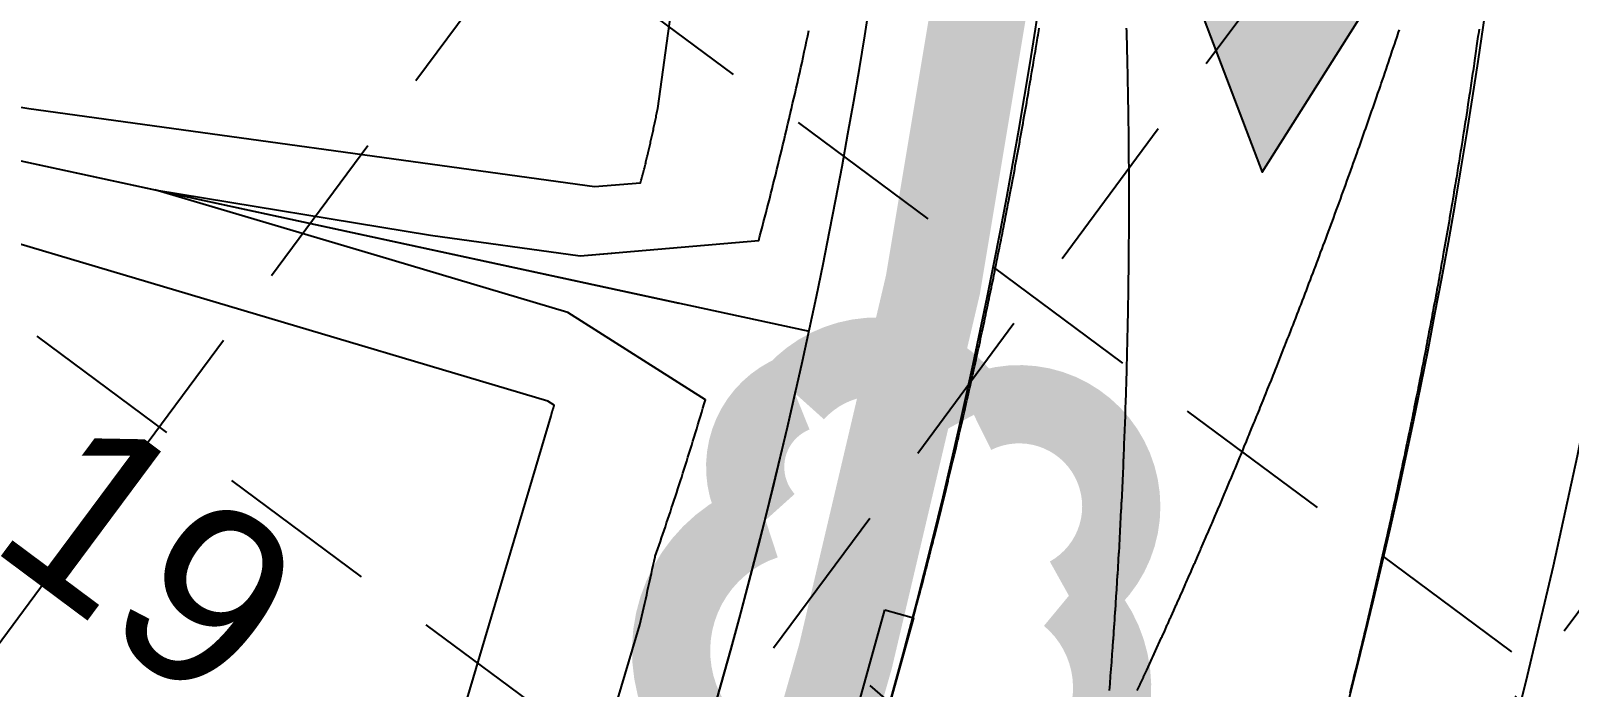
# Model space of a CAD drawing. Header units: feet. Extents: x 2260 to 6199, y 3666 to 7344.
# Drawn here: x 4585.7 to 4714.3, y 5276 to 5330.8 of the extents above; entities that cross this region are included whole.
import ezdxf
from ezdxf.enums import TextEntityAlignment as Align

# ---------------------------------------------------------------- set-up
doc = ezdxf.new("R2010")
doc.units = ezdxf.units.FT
doc.header["$LTSCALE"] = 40
doc.header["$MEASUREMENT"] = 0
doc.linetypes.add('HIDDEN', pattern=[0.375, 0.25, -0.125])
doc.layers.get('0').update_dxf_attribs({"linetype": 'CONTINUOUS'})
for name, color, linetype in [('CONTROL', 8, 'CONTINUOUS'), ('EOP-PROP', 4, 'CONTINUOUS'), ('EROSION BLANKETS', 84, 'CONTINUOUS'), ('FLOW-ARROWS', 253, 'CONTINUOUS'), ('GRID', 254, 'HIDDEN'), ('INLET', 3, 'CONTINUOUS'), ('INLET PROTECTION', 5, 'CONTINUOUS'), ('LOT-NOS', 4, 'CONTINUOUS'), ('lots-line', 4, 'CONTINUOUS'), ('PC', 43, 'CONTINUOUS'), ('ST-ROW', 2, 'CONTINUOUS'), ('STORM', 3, 'CONTINUOUS')]:
    doc.layers.add(name, color=color, linetype=linetype)
doc.styles.get("Standard").update_dxf_attribs({"font": 'ARIAL.TTF'})

# ---------------------------------------------------------------- blocks, each defined once
blk = doc.blocks.new('arrow')
blk.add_lwpolyline([(-67.00679329302966, -25.35842018353742), (-59.3270347441985, -25.41938721699262), (-59.57091179542658, -56.1384215279777), (-51.89114823905948, -56.19938584448118), (-51.64727869913713, -25.48035696739953), (-43.96752265407486, -25.54132400085473), (-55.30425519266737, -2.410587189246144), (-67.00678578172392, -25.35840795725562)], close=True)
at = {"color": 254}
for points in [[(-43.96751955730906, -25.54132267721434), (-67.00679354271597, -25.35841771446121), (-55.30425158724847, -2.410596210431322), (-67.00679354271597, -25.35841771446121)], [(-59.57090883123692, -56.13841801592571), (-51.89115083610795, -56.19938633684342), (-59.32703554756517, -25.41938603537892), (-51.64727755243712, -25.48035435629663)]]:
    blk.add_solid(points, dxfattribs=at)

msp = doc.modelspace()

# ---------------------------------------------------------------- linework, layer by layer
at = {"layer": 'EOP-PROP', "color": 7}
for radius, end in [(538.6592887030841, 5.172824294060129), (501.6592887030842, 5.172824294060129), (501.6592887030842, 346.5242777229687)]:
    msp.add_arc((4174.096591946553, 5408.596248874783), radius, 323.3765157533149, end, dxfattribs=at)
at = {"layer": 'EROSION BLANKETS', "const_width": 8}
msp.add_lwpolyline([(4461.179589777348, 5156.55078116138), (4543.629986101471, 5095.464579238485), (4549.119210348994, 5093.213637979303), (4555.370858011148, 5093.622658341449), (4560.161602550138, 5096.332395719175), (4565.941258664631, 5101.786497697519), (4570.593041745769, 5108.771379290641), (4583.061744001332, 5125.516854216842), (4595.399291886813, 5144.029932972214), (4611.624635495176, 5172.200932374632), (4625.505901478952, 5200.080163916146), (4638.814675690415, 5231.130501079477), (4647.762475245598, 5257.432846057879), (4653.827166849151, 5278.527490595366), (4661.144930195693, 5309.611023581082), (4668.490007457869, 5353.638294743531), (4671.33205577906, 5406.602613421226), (4669.00819709457, 5461.992770092753)], dxfattribs=at)
at = {"layer": 'FLOW-ARROWS', "color": 7}
msp.add_lwpolyline([(4611.160050676689, 5315.344803159809, 0, 1.6666667, 0), (4606.30638770974, 5316.545617801323, 0, 0, 0), (4594.118623504876, 5319.560916927814, 0, 0, 0)], format="xyseb", dxfattribs=at)
msp.add_lwpolyline([(4611.160050676689, 5315.344803159809, 0, 1.6666667, 0), (4606.30638770974, 5316.545617801323, 0, 0, 0), (4594.118623504876, 5319.560916927814, 0, 0, 0)], format="xyseb", dxfattribs=at)
at = {"layer": 'GRID', "linetype": 'HIDDEN', "ltscale": 1.35}
for p, q in [((2990.572619666898, 6553.207337832379), (5593.005658486308, 4624.035876178204)), ((2959.456950930541, 6511.232611399809), (5561.889989749947, 4582.061149745632)), ((5156.553319055256, 6053.266606468141), (4067.367486482461, 4583.965793946797)), ((5198.528045487827, 6022.150937731783), (4109.342212915033, 4552.85012521044)), ((5240.502771920397, 5991.035268995425), (4151.316939347604, 4521.734456474082))]:
    msp.add_line(p, q, dxfattribs=at)
at = {"layer": 'INLET', "color": 7}
msp.add_lwpolyline([(4657.117850970555, 5282.474451642251), (4659.526990113552, 5281.806582950291), (4655.5197779618, 5267.351748092333), (4653.110638818808, 5268.019616784291)], close=True, dxfattribs=at)
msp.add_lwpolyline([(4657.117850970555, 5282.474451642251), (4659.526990113552, 5281.806582950291), (4655.5197779618, 5267.351748092333), (4653.110638818808, 5268.019616784291)], close=True, dxfattribs=at)
msp.add_lwpolyline([(4657.117850970555, 5282.474451642251), (4659.526990113552, 5281.806582950291), (4655.5197779618, 5267.351748092333), (4653.110638818808, 5268.019616784291)], close=True, dxfattribs=at)
at = {"layer": 'INLET PROTECTION', "color": 170, "ltscale": 100, "const_width": 6.539029738272818}
msp.add_lwpolyline([(4642.158474776376, 5271.423924341507, 0.5205670505517462), (4642.158474776376, 5271.423924341507, 0.7651954600696135), (4644.614304902598, 5255.047119146656, 0.4178788784126488), (4657.313370846819, 5250.777198567818, 0.6649002420699669), (4665.042162843496, 5266.029745874204, 0.744833174426672), (4672.514997640605, 5283.641428932463, 0.9756416855879776), (4664.568190457, 5298.75425427526, 0.5205670505517462), (4649.604559960749, 5300.559154443714, 0.5205670505517462), (4647.155205817237, 5289.950486843168, 0.5402640007904789), (4642.158474776376, 5271.423924341507)], format="xyb", close=True, dxfattribs=at)
at = {"layer": 'lots-line', "color": 7}
for q in [(4639.914807316717, 5308.092232566405), (4650.786759131111, 5305.746521758189)]:
    msp.add_line((4538.373501563487, 5330.000583748608), q, dxfattribs=at)
at = {"layer": 'PC', "color": 43, "flags": 128}
for points, elevation in [([(4632.84212870995, 5317.815090134172), (4636.711086812208, 5318.145343083604), (4636.737597027212, 5318.245410748847), (4636.76407324198, 5318.345823005623), (4636.790515265039, 5318.446581373986), (4636.816922903859, 5318.547687383725), (4636.843295964821, 5318.64914257445), (4636.86963425322, 5318.750948495644), (4636.895937573259, 5318.853106706771), (4636.922205728024, 5318.955618777341), (4636.948438519496, 5319.05848628701), (4636.97463574853, 5319.161710825637), (4637.000797214845, 5319.265293993374), (4637.026922717026, 5319.369237400767), (4637.053012052497, 5319.473542668823), (4637.079065017527, 5319.578211429103), (4637.105081407214, 5319.683245323802), (4637.131061015479, 5319.788646005851), (4637.157003635051, 5319.894415138984), (4637.182909057458, 5320.000554397852), (4637.208777073026, 5320.107065468082), (4637.234607470855, 5320.213950046401), (4637.260400038825, 5320.321209840701), (4637.286154563563, 5320.428846570152), (4637.311870830459, 5320.536861965268), (4637.337651766215, 5320.645841517307), (4637.343641897289, 5320.670909401111), (4637.369373969326, 5320.780364055156), (4637.394964732553, 5320.88961893302), (4637.420516313537, 5320.999259945102), (4637.446028490936, 5321.109288883046), (4637.471501042111, 5321.21970755046), (4637.496933743087, 5321.330517763032), (4637.522326368548, 5321.4417213486), (4637.547678691846, 5321.553320147302), (4637.572990484956, 5321.665316011626), (4637.598261518491, 5321.777710806547), (4637.623491561677, 5321.890506409629), (4637.648680382348, 5322.003704711128), (4637.67382774693, 5322.1173076141), (4637.69893342043, 5322.231317034501), (4637.723997166432, 5322.345734901324), (4637.749018747065, 5322.460563156681), (4637.773997923014, 5322.575803755921), (4637.798934453491, 5322.691458667764), (4637.823828096228, 5322.807529874393), (4637.848678607471, 5322.924019371576), (4637.873485741955, 5323.040929168786), (4637.898249252902, 5323.158261289321), (4637.92296889199, 5323.276017770422), (4637.947644409373, 5323.394200663382), (4637.97227555363, 5323.512812033695), (4637.996862071776, 5323.631853961145), (4638.021403709239, 5323.751328539959), (4638.045900209853, 5323.871237878915), (4638.070351315834, 5323.991584101484), (4638.094756767771, 5324.11236934594), (4638.119116304621, 5324.233595765514), (4638.143429663673, 5324.355265528501), (4643.595592430323, 5363.764922390415)], 548), ([(4571.081480566916, 5359.332878200981), (4570.585803909451, 5355.749997824642), (4570.223154803282, 5329.912257086216), (4573.462253019748, 5326.336338705137), (4585.573041262677, 5324.354572563474), (4632.842128709947, 5317.815090134171)], 548), ([(4570.585803909451, 5355.749997824642), (4570.223154803282, 5329.912257086216), (4573.462253019748, 5326.336338705137), (4585.573041262677, 5324.354572563476), (4632.84212870995, 5317.815090134172)], 548), ([(4631.132644020931, 5262.676499384047), (4636.640096703186, 5281.208611890652), (4636.724511443427, 5281.571246417262), (4636.808249929969, 5281.932725831374), (4636.8913155735, 5282.293055741079), (4636.973711761467, 5282.652241715263), (4637.055441858243, 5283.010289283887), (4637.136509205359, 5283.367203938405), (4637.216917121667, 5283.722991132018), (4637.296668903579, 5284.077656280087), (4637.375767825217, 5284.431204760365), (4637.454217138641, 5284.78364191343), (4637.532020074014, 5285.134973042906), (4637.609179839799, 5285.485203415845), (4637.68569962296, 5285.834338263011), (4637.761582589124, 5286.182382779224), (4637.83683188277, 5286.529342123608), (4637.91194023015, 5286.876983563546), (4637.936368919502, 5286.946464622772), (4638.042042148798, 5287.251228810169), (4638.147213025243, 5287.555370994592), (4638.252368628509, 5287.86066018871), (4638.357508760667, 5288.167101871939), (4638.462633222917, 5288.474701561314), (4638.567741815604, 5288.783464811791), (4638.67283433819, 5289.09339721658), (4638.777910589259, 5289.404504407466), (4638.882970366503, 5289.716792055179), (4638.98801346673, 5290.030265869702), (4639.093039685819, 5290.344931600583), (4639.198048818753, 5290.660795037356), (4639.303040659607, 5290.977862009871), (4639.408015001501, 5291.29613838857), (4639.512971636633, 5291.615630084915), (4639.617910356262, 5291.93634305178), (4639.72283095069, 5292.258283283722), (4639.827733209259, 5292.581456817427), (4639.932616920332, 5292.905869732002), (4640.037481871318, 5293.231528149467), (4640.142327848623, 5293.558438235041), (4640.247154637663, 5293.886606197526), (4640.351962022852, 5294.216038289765), (4640.456749787594, 5294.546740808976), (4640.561517714268, 5294.878720097147), (4640.666265584232, 5295.211982541478), (4640.770993177798, 5295.546534574746), (4640.875700274234, 5295.882382675759), (4640.98038665175, 5296.219533369696), (4641.085052087488, 5296.557993228581), (4641.18969635752, 5296.897768871743), (4641.294319236829, 5297.238866966145), (4641.398920499303, 5297.581294226865), (4641.503499917729, 5297.925057417571), (4641.608057263771, 5298.270163350882), (4641.712592307979, 5298.616618888896), (4641.81710481976, 5298.964430943563), (4641.921594567389, 5299.313606477221), (4642.02606131797, 5299.664152502997), (4642.130504837445, 5300.016076085276), (4630.629735280681, 5307.300064107597), (4615.945320461155, 5311.664041487741), (4596.104105973508, 5317.544743058229), (4619.149207185767, 5313.773724987605), (4631.66161294208, 5312.042685485666), (4646.584737366627, 5313.316518317582), (4646.686991055235, 5313.702493605977), (4646.789113600064, 5314.08979803317), (4646.8911042626, 5314.478437462217), (4646.992962300208, 5314.868417793757), (4647.094686966077, 5315.259744966261), (4647.196277509195, 5315.652424956311), (4647.297733174341, 5316.046463779002), (4647.399053202006, 5316.441867488147), (4647.500236828395, 5316.83864217669), (4647.601283285377, 5317.236793976961), (4647.702191800445, 5317.636329060978), (4647.802961596698, 5318.037253640835), (4647.903591892787, 5318.439573968993), (4648.004081902891, 5318.843296338614), (4648.104430836669, 5319.248427083891), (4648.204637899242, 5319.654972580395), (4648.304702291137, 5320.062939245407), (4648.404623208255, 5320.472333538276), (4648.504399841838, 5320.883161960704), (4648.604031378432, 5321.295431057235), (4648.703516999836, 5321.709147415435), (4648.802855883077, 5322.124317666386), (4648.902047200353, 5322.540948484943), (4649.001487954659, 5322.961298194561), (4649.024592746428, 5323.057988605567), (4649.123845026386, 5323.480170851525), (4649.222552258076, 5323.901582532212), (4649.321108358232, 5324.324483587766), (4649.419512473145, 5324.748880928808), (4649.517763744037, 5325.174781512141), (4649.615861307014, 5325.602192341104), (4649.71380429302, 5326.031120465952), (4649.811591827807, 5326.461572984337), (4649.909223031872, 5326.893557041581), (4650.006697020422, 5327.327079831163), (4650.104012903344, 5327.762148595121), (4650.201169785127, 5328.198770624425), (4650.298166764854, 5328.636953259445), (4650.395002936125, 5329.076703890303), (4650.491677387025, 5329.518029957388), (4650.588189200084, 5329.960938951712), (4650.684537452208, 5330.405438415335), (4650.780721214656, 5330.851535941886)], 547), ([(4657.875148115642, 5275.829141298601), (4658.028017475529, 5276.376279587861), (4658.0310375067, 5276.387088868405), (4658.182348036442, 5276.931070945174), (4658.186283407554, 5276.945219427857), (4658.190249779334, 5276.959543410745), (4658.340885603458, 5277.503532234805), (4658.345766664398, 5277.52123896476), (4658.494843880525, 5278.062026546842), (4658.500631822115, 5278.083118150966), (4658.648158025718, 5278.620701621322), (4658.793308224664, 5279.152030317952), (4658.800827826868, 5279.179556715334), (4658.808406089501, 5279.207424394977), (4658.952853072644, 5279.738591085727), (4658.961314768359, 5279.769849939661), (4659.104233552591, 5280.297803989101), (4659.244842368558, 5280.819613061156), (4659.2549690571, 5280.857194681807), (4659.265174145975, 5280.895242089675), (4659.405059377429, 5281.416762419954), (4659.41612441919, 5281.458207180363), (4659.554504305678, 5281.976506459401), (4659.690639470527, 5282.488770938456), (4659.703303634825, 5282.536426055764), (4659.837962654612, 5283.045503516647), (4659.851457158694, 5283.096520464418), (4659.865055041665, 5283.148169422039), (4659.99896467197, 5283.656788940498), (4660.013391151124, 5283.711843298485), (4660.145825970197, 5284.217230738892), (4660.16107319761, 5284.275692475268), (4660.292040849782, 5284.777845114248), (4660.420870764619, 5285.274147417741), (4660.437609107988, 5285.338631320982), (4660.565000636817, 5285.831733129865), (4660.58253054294, 5285.899588613264), (4660.600192893087, 5285.968284217054), (4660.726804953622, 5286.460716245034), (4660.851342408401, 5286.947409110736), (4660.870432139877, 5287.022013469992), (4660.889665269376, 5287.097541292952), (4661.013411902412, 5287.583479541601), (4661.033418620723, 5287.662426325595), (4661.155744042794, 5288.145113713093), (4661.176516478223, 5288.227481340934), (4661.297428363457, 5288.706915237466), (4661.416348579162, 5289.180758770931), (4661.438464667681, 5289.268883367488), (4661.460744909034, 5289.358098276964), (4661.578852759621, 5289.831017355688), (4661.601875083223, 5289.923658675698), (4661.718592444293, 5290.393316454379), (4661.74234896533, 5290.489386013208), (4661.857683527573, 5290.955779915628), (4661.882166358003, 5291.055279527931), (4661.996125816198, 5291.518406991288), (4662.021327064774, 5291.621338458066), (4662.133919117773, 5292.081196932977), (4662.244641241629, 5292.535689441173), (4662.271063240762, 5292.644148992087), (4662.297677639156, 5292.753949516212), (4662.407557994492, 5293.207262419791), (4662.434867118254, 5293.320500119465), (4662.543403189158, 5293.770536467032), (4662.571399134422, 5293.887213088617), (4662.678598635816, 5294.333970384527), (4662.707273495614, 5294.454087660719), (4662.813144146388, 5294.897563422779), (4662.917243867548, 5295.335861291434), (4662.947039533656, 5295.461314832067), (4663.049837658816, 5295.896366428348), (4663.080284611274, 5296.025223862446), (4663.110948742174, 5296.155673361811), (4663.212879193758, 5296.589289763757), (4663.244190580727, 5296.723186711677), (4663.344823096486, 5297.15351178562), (4663.376773817366, 5297.290857846353), (4663.476116135708, 5297.717889177437), (4663.508698265362, 5297.858686001543), (4663.60675812853, 5298.282421188393), (4663.639963738872, 5298.426670412727), (4663.736748892937, 5298.847107067465), (4663.831897957852, 5299.262630735976), (4663.866088247771, 5299.411946063407), (4663.900517023508, 5299.563104943909), (4663.994776012744, 5299.976937424762), (4664.029804467385, 5300.131553533776), (4664.122812008435, 5300.542080399867), (4664.214239902019, 5300.947808372687), (4664.250196056286, 5301.107374236839), (4664.286400046799, 5301.268909535105), (4664.376927978612, 5301.672818183591), (4664.465913440511, 5302.072004184738), (4664.503007598597, 5302.238411487821), (4664.540355343523, 5302.406872193443), (4664.628434740282, 5302.804153397026), (4664.66634243736, 5302.976079103769), (4664.753209228588, 5303.37004315849), (4664.79166892409, 5303.545435379657), (4664.8773308893, 5303.936080019296), (4664.961523656977, 5304.322154939315), (4665.000799549071, 5304.502263226316), (4665.083813366035, 5304.885054800387), (4665.123615035421, 5305.068592026221), (4665.163682976509, 5305.254392732946), (4665.245777176742, 5305.635065665479), (4665.286365274128, 5305.824338802293), (4665.367285802296, 5306.201683390354), (4665.446808958548, 5306.574611759227), (4665.488140742213, 5306.768444446911), (4665.566515753671, 5307.13808073628), (4665.608341827489, 5307.335348081015), (4665.685576404313, 5307.701690141008), (4665.72788889, 5307.902393538325), (4665.770477913991, 5308.105570702864), (4665.846781762482, 5308.469580064315), (4665.889851080455, 5308.676236743736), (4665.965020278547, 5309.036906904248), (4666.038879846582, 5309.393353511109), (4666.082604272677, 5309.604373303201), (4666.126610235462, 5309.817993125435), (4666.199533580223, 5310.171978506051), (4666.243995888794, 5310.389081928627), (4666.315808037407, 5310.739721757482), (4666.386362110249, 5311.086254045735), (4666.431427481329, 5311.307602301983), (4666.500895185475, 5311.650825687763), (4666.546391749951, 5311.875619383855), (4666.614780822409, 5312.215531824774), (4666.660700682115, 5312.443772247203), (4666.706908471923, 5312.674823275333), (4666.774354117528, 5313.012060135944), (4666.840609150659, 5313.345344613823), (4666.887351896775, 5313.580482293807), (4666.952551528732, 5313.910449780435), (4666.999693861311, 5314.149037964333), (4667.063845842032, 5314.475686471181), (4667.111379853464, 5314.717726390875), (4667.174491936062, 5315.04105394289), (4667.222409716437, 5315.286546816596), (4667.270619397366, 5315.535061025104), (4667.332783294303, 5315.85549848448), (4667.381369335169, 5316.107509013951), (4667.442500432008, 5316.424580637326), (4667.491454821359, 5316.680088683772), (4667.551560975377, 5316.993792517746), (4667.610591059494, 5317.303816769644), (4667.659964771104, 5317.563133368174), (4667.709631814054, 5317.825639981251), (4667.767711666755, 5318.132602430859), (4667.824747351475, 5318.435963533128), (4667.874801510777, 5318.702198947874), (4667.92514913472, 5318.971708745504), (4667.981234152488, 5319.271922161114), (4668.036306536957, 5319.568612591419), (4668.08700944208, 5319.841771312287), (4668.138005556967, 5320.118288801551), (4668.192127230624, 5320.411745642932), (4668.245267438012, 5320.701757987065), (4668.296587370061, 5320.981844394411), (4668.348190401391, 5321.265320389815), (4668.400380226208, 5321.552012597358), (4668.412908654775, 5321.621120916862), (4668.42536973343, 5321.689853056842), (4668.476381517869, 5321.972372550154), (4668.528345738216, 5322.260173864231), (4668.58061087415, 5322.551567356935), (4668.630673095004, 5322.830670709616), (4668.679818728704, 5323.106496430145), (4668.732342184428, 5323.401288756133), (4668.785155557708, 5323.699703292743), (4668.833352863029, 5323.972027244226), (4668.886428296595, 5324.273953828409), (4668.933704988211, 5324.542885414189), (4668.987034440501, 5324.848325044508), (4669.033398418263, 5325.113862506135), (4669.078905473623, 5325.376280202532), (4669.132433012347, 5325.684957760011), (4669.177049941767, 5325.944019129319), (4669.230808630502, 5326.256170415601), (4669.284851870186, 5326.5721550368), (4669.328525133651, 5326.82749971252), (4669.371385252931, 5327.079843337328), (4669.425582383581, 5327.398944890223), (4669.480061238505, 5327.721964243434), (4669.521980242972, 5327.970505187995), (4669.563114825919, 5328.216124371687), (4669.617718575367, 5328.542179844962), (4669.672600833749, 5328.872237590893), (4669.712797245199, 5329.113968100089), (4669.752237587097, 5329.35285625469), (4669.807216117772, 5329.685869192178), (4669.862469553334, 5330.022968880257), (4669.900975059271, 5330.257882359873), (4669.938752476543, 5330.490033006109), (4669.994073936763, 5330.830006841657), (4670.031031641899, 5331.058786337972)], 546), ([(4677.31205930761, 5331.051921319113), (4677.318030661505, 5330.814434715639), (4677.328944546951, 5330.457017706014), (4677.334729303473, 5330.215870621856), (4677.345126725276, 5329.861971710419), (4677.350716438282, 5329.617164264717), (4677.360605536283, 5329.266784162937), (4677.365991759657, 5329.018316489459), (4677.375380674654, 5328.671455894699), (4677.380554962341, 5328.419328141835), (4677.389451836058, 5328.075987737347), (4677.394405742079, 5327.820200068113), (4677.402818717138, 5327.480380523046), (4677.407543795605, 5327.220933115084), (4677.415481015521, 5326.884635084466), (4677.41996882068, 5326.62152813005), (4677.427438429821, 5326.288752254799), (4677.431680516061, 5326.021985960819), (4677.438690659643, 5325.692732867738), (4677.442678581514, 5325.422307455713), (4677.449237405565, 5325.096577757497), (4677.452962717809, 5324.822493463571), (4677.459078369162, 5324.50028775879), (4677.462532626731, 5324.222544833741), (4677.468213252989, 5323.903863706852), (4677.471388011073, 5323.622462416064), (4677.476641760594, 5323.307306437409), (4677.479528574639, 5323.022247060913), (4677.484363596513, 5322.710616786708), (4677.486954022243, 5322.421899619143), (4677.491378466266, 5322.113795591489), (4677.493664059708, 5321.821420942128), (4677.497686076368, 5321.516843689002), (4677.499658393882, 5321.220811881736), (4677.503286134331, 5320.919761916997), (4677.504936732612, 5320.620073290343), (4677.508187866389, 5320.322605435067), (4677.509508246097, 5320.019260020215), (4677.510214205844, 5319.947821198099), (4677.510483632829, 5319.874018277143), (4677.513266726649, 5319.580930383698), (4677.514165516413, 5319.273046269212), (4677.516571249318, 5318.983433403593), (4677.517120953472, 5318.671893667552), (4677.519166990262, 5318.385810112856), (4677.51935916723, 5318.070615155799), (4677.521053662194, 5317.788061351851), (4677.520879870863, 5317.469211588937), (4677.522230978828, 5317.190187961438), (4677.521682778574, 5316.867683822446), (4677.522698654866, 5316.592190782969), (4677.521767605574, 5316.266032712304), (4677.522456406012, 5315.99407065829), (4677.521134068099, 5315.664259114972), (4677.521503948968, 5315.39582842974), (4677.519781883407, 5315.06236388741), (4677.519841001434, 5314.797464940147), (4677.517710769781, 5314.460347887064), (4677.517467282109, 5314.198981032826), (4677.514920446513, 5313.858211971868), (4677.514382510701, 5313.600377551585), (4677.511410633929, 5313.255957000243), (4677.510586407901, 5313.001655340716), (4677.50718105338, 5312.653583831097), (4677.506078695416, 5312.402815244993), (4677.502231427235, 5312.051093323824), (4677.500859095958, 5311.803858109682), (4677.496561478888, 5311.4484863383), (4677.494927333227, 5311.204784780526), (4677.490170932761, 5310.845763734886), (4677.488283131946, 5310.60559610375), (4677.483059514312, 5310.242926374414), (4677.480926217831, 5310.006292926067), (4677.47522695001, 5309.639975118213), (4677.472856317605, 5309.406876094658), (4677.466672967359, 5309.036910828076), (4677.464073158999, 5308.807346457193), (4677.457397294899, 5308.43373436628), (4677.454576470756, 5308.207704861815), (4677.447399662186, 5307.830446595572), (4677.444365982614, 5307.607952157142), (4677.436679799819, 5307.227048379186), (4677.43344142533, 5307.008089192269), (4677.425237439418, 5306.623540580821), (4677.421802530672, 5306.40811681676), (4677.413072313645, 5306.019924064646), (4677.409449031409, 5305.80803588066), (4677.400184156187, 5305.416199695307), (4677.396380661326, 5305.207847234477), (4677.386572701763, 5304.812368337924), (4677.382597155227, 5304.607551729193), (4677.37223768614, 5304.208430858071), (4677.368098248914, 5304.007150216258), (4677.357178846099, 5303.604388121803), (4677.352883679207, 5303.406643547592), (4677.341395919466, 5303.000240995639), (4677.336953183945, 5302.806032575577), (4677.324888645116, 5302.395990346556), (4677.320306501982, 5302.205318153061), (4677.30765676294, 5301.791637042005), (4677.302943373173, 5301.604501133359), (4677.289700013873, 5301.187181949891), (4677.284863538406, 5301.003582370246), (4677.271018139898, 5300.582625938588), (4677.26606673958, 5300.402562717964), (4677.25161088403, 5299.977969876922), (4677.246552719603, 5299.801443031208), (4677.231477990321, 5299.373214634182), (4677.226321222413, 5299.200224165132), (4677.210619203862, 5298.768361080119), (4677.20537199296, 5298.598906975357), (4677.189034270804, 5298.16341008493), (4677.183704777221, 5297.997492317952), (4677.166722938312, 5297.558362519278), (4677.161319322179, 5297.395981049447), (4677.143684954613, 5296.953219254277), (4677.138215375853, 5296.794374026821), (4677.119920068975, 5296.347981161486), (4677.114392687276, 5296.192672107511), (4677.095428031703, 5295.742649112924), (4677.089851006501, 5295.590876149403), (4677.070208594149, 5295.137223981058), (4677.064590084612, 5294.988987010835), (4677.044261508723, 5294.5317066388), (4677.038609673714, 5294.387005550593), (4677.017586528857, 5293.926097959519), (4677.011909526925, 5293.784932627915), (4676.990183409049, 5293.320398817021), (4676.984489398408, 5293.18276910248), (4676.962051904847, 5292.714610085558), (4676.956349043341, 5292.580515834419), (4676.933191772829, 5292.108732639835), (4676.927488217925, 5291.978173684302), (4676.903602770634, 5291.502767354986), (4676.897906679395, 5291.375743513147), (4676.873284656954, 5290.896715106599), (4676.867604186014, 5290.773226182409), (4676.842237191527, 5290.290576770694), (4676.836580497071, 5290.170622553993), (4676.810460135137, 5289.684353223736), (4676.804835372884, 5289.567933490232), (4676.77795324963, 5289.078045342618), (4676.772368574799, 5288.965159853906), (4676.744716297895, 5288.47165400468), (4676.739179865203, 5288.362302508227), (4676.710749043884, 5287.865180087692), (4676.705269007504, 5287.759362316848), (4676.676051252591, 5287.25862446986), (4676.67063576614, 5287.156340143851), (4676.640622690074, 5286.651988029818), (4676.635279906596, 5286.553236853757), (4676.604463123444, 5286.045271646638), (4676.599201195375, 5285.950053311516), (4676.567572320865, 5285.438476199815), (4676.562399400027, 5285.34679038251), (4676.529950051561, 5284.831602569281), (4676.524874289126, 5284.743448932549), (4676.491596085817, 5284.224651635382), (4676.486625632292, 5284.140029827875), (4676.452510194964, 5283.617624278907), (4676.447653200169, 5283.536533935157), (4676.412692151401, 5283.010521381059), (4676.407956764448, 5282.932962121487), (4676.372141728587, 5282.403343823468), (4676.367536097859, 5282.329315254383), (4676.330858701035, 5281.796092488186), (4676.326390974158, 5281.725594201785), (4676.28884284432, 5281.188768257684), (4676.284521168151, 5281.121799832063), (4676.246093935089, 5280.58137201486), (4676.24192645568, 5280.517933013998), (4676.202611751033, 5279.973904643024), (4676.198606613631, 5279.913994616799), (4676.158396070918, 5279.366367025905), (4676.154561419925, 5279.309985510085), (4676.113446674568, 5278.758760047646), (4676.109790653521, 5278.705906563903), (4676.067763342883, 5278.151084592807), (4676.064294094441, 5278.101758648711), (4676.021345857807, 5277.543341546362), (4676.018071523723, 5277.497542635376), (4675.974194002364, 5276.935531793701), (4675.971122723464, 5276.89325939519), (4675.926307560648, 5276.327656220616), (4675.923447476809, 5276.288909799847), (4675.8776863178, 5275.719715713311)], 546), ([(4678.225674895015, 5275.711978811918), (4678.464551464826, 5276.225684586526), (4678.483368717298, 5276.266780755759), (4678.502363056779, 5276.308386812188), (4678.740453315771, 5276.822000688928), (4678.76097845461, 5276.86709764947), (4678.996928068671, 5277.377637944064), (4679.018975967742, 5277.426229394995), (4679.252792354957, 5277.933691852922), (4679.483209250327, 5278.435251544509), (4679.508045554308, 5278.490161746387), (4679.53311483155, 5278.545752881286), (4679.762687047156, 5279.04704695446), (4679.988918115296, 5279.542508462304), (4680.016716214645, 5279.604346806269), (4680.240865395655, 5280.096752981808), (4680.27013243867, 5280.162060630063), (4680.299673334529, 5280.228177839863), (4680.522935101845, 5280.720187753221), (4680.742942595574, 5281.206470847875), (4680.77512358753, 5281.278727502246), (4680.993071294682, 5281.761942874179), (4681.026697279826, 5281.837679202767), (4681.060637108462, 5281.914354011308), (4681.277655563558, 5282.397042179544), (4681.491505845378, 5282.874109806213), (4681.527997824306, 5282.956815756461), (4681.564829812556, 5283.040546291026), (4681.777723448385, 5283.516999256534), (4681.81598935964, 5283.604262810175), (4682.026831822848, 5284.077592001911), (4682.234591436886, 5284.545407455634), (4682.2753223355, 5284.638593313869), (4682.316431749175, 5284.732933147691), (4682.523194374886, 5285.200002512814), (4682.726930601659, 5285.661629632711), (4682.770447330297, 5285.761818918285), (4682.972183000687, 5286.220345844737), (4683.017080591771, 5286.324041848961), (4683.06239431073, 5286.429021497593), (4683.263093550091, 5286.886670622654), (4683.460850415163, 5287.338985174267), (4683.5084855968, 5287.449704556298), (4683.556561484733, 5287.561794180517), (4683.753256124176, 5288.01314296598), (4683.947063970854, 5288.459229245794), (4683.997404525259, 5288.576985166916), (4684.189249049147, 5289.019951382112), (4684.240930193849, 5289.141230473457), (4684.430818861189, 5289.581072688993), (4684.483832524478, 5289.705878199096), (4684.537334856714, 5289.832227505331), (4684.726110912457, 5290.270927656469), (4684.912110291307, 5290.704510119896), (4684.967764753835, 5290.836378157343), (4685.151830713613, 5291.266824894518), (4685.208793445434, 5291.40222901263), (4685.390933478126, 5291.82953614091), (4685.44919638482, 5291.968479532386), (4685.507994328041, 5292.10914074259), (4685.688972970332, 5292.535129025806), (4685.867283650344, 5292.956145340858), (4685.928122601063, 5293.102176801232), (4686.104529868184, 5293.520041938224), (4686.166644676865, 5293.669622166144), (4686.341156048502, 5294.084332294987), (4686.404538598365, 5294.237464427176), (4686.468500953983, 5294.392488858318), (4686.64180376695, 5294.805702890099), (4686.812545925012, 5295.214091565009), (4686.878439584763, 5295.374336859838), (4687.047308437284, 5295.779559115319), (4687.114445454727, 5295.94336564046), (4687.182194803986, 5296.109195618378), (4687.349820780531, 5296.512788535179), (4687.514965655664, 5296.911666632832), (4687.584564966623, 5297.08260484637), (4687.654797792286, 5297.255654085819), (4687.818677418233, 5297.652813875545), (4687.980128535607, 5298.045332811439), (4688.05215754136, 5298.223414923367), (4688.211773127658, 5298.61274868497), (4688.28500474278, 5298.794407289664), (4688.442792371385, 5299.180552165668), (4688.517218430029, 5299.365790273404), (4688.673185680453, 5299.748742565753), (4688.748798011432, 5299.937563172714), (4688.902952469281, 5300.317319196608), (4688.979742896084, 5300.50972528487), (4689.132092153045, 5300.886281368774), (4689.210052493864, 5301.082275906312), (4689.288717326134, 5301.280688818515), (4689.439726215414, 5301.655214332632), (4689.588487869863, 5302.025359575044), (4689.668763472185, 5302.228539858572), (4689.815742737053, 5302.595474226058), (4689.897163676374, 5302.802251778041), (4689.979318016541, 5303.011579816499), (4690.124926240981, 5303.376349384106), (4690.208227150253, 5303.589321690589), (4690.352050579791, 5303.950831968989), (4690.493728394558, 5304.308112054611), (4690.578536107366, 5304.525698824072), (4690.664105223083, 5304.745968419588), (4690.804382239053, 5305.100949239906), (4690.89107298171, 5305.324871827755), (4691.029588390994, 5305.676582506193), (4691.166033458398, 5306.024176104089), (4691.254153980111, 5306.252597911808), (4691.343062998218, 5306.483835108222), (4691.478078424113, 5306.828994744783), (4691.6110732401, 5307.170112969956), (4691.70136114151, 5307.405772292321), (4691.832642323395, 5307.743647556948), (4691.9240015516, 5307.98292984078), (4692.053576768195, 5308.31755864658), (4692.145999074462, 5308.560466675698), (4692.273876000383, 5308.891845537771), (4692.367353130984, 5309.138382081773), (4692.461661891507, 5309.387955435122), (4692.588063142843, 5309.71667534287), (4692.712566534296, 5310.041543916398), (4692.808128532513, 5310.295345742026), (4692.930956691645, 5310.616953997558), (4693.027548723258, 5310.874392561445), (4693.148709347631, 5311.192737067731), (4693.246323139157, 5311.453815082509), (4693.344801244229, 5311.718107465197), (4693.464451205071, 5312.033612585762), (4693.563950709005, 5312.301591564511), (4693.681932346671, 5312.613784350927), (4693.782444864711, 5312.885452632355), (4693.898765990422, 5313.1943296569), (4694.013333564733, 5313.499585122427), (4694.114951563607, 5313.77524778175), (4694.227890175814, 5314.077222543418), (4694.330488494292, 5314.356538002727), (4694.441805875759, 5314.655228709993), (4694.545376211368, 5314.938199596241), (4694.655080099018, 5315.233602912062), (4694.759614144529, 5315.520231837898), (4694.867712280815, 5315.812344438716), (4694.97320172426, 5316.102634002474), (4695.079701857165, 5316.391452578226), (4695.186147894125, 5316.685459112326), (4695.21163116119, 5316.754723274444), (4695.237457342509, 5316.826151111596), (4695.345064422943, 5317.124668866408), (4695.44959454716, 5317.409433741152), (4695.552540917578, 5317.690856774978), (4695.661070095261, 5317.993030018745), (4695.76244361513, 5318.271148390824), (4695.871892883384, 5318.576993134098), (4695.971701323861, 5318.851803591722), (4696.082062346275, 5319.161322357696), (4696.193384279751, 5319.474645805705), (4696.291577919504, 5319.746016959198), (4696.388279536287, 5320.01420188397), (4696.500439039446, 5320.33107620746), (4696.61357249134, 5320.651844694571), (4696.708645143293, 5320.916499370516), (4696.802271085649, 5321.178045914226), (4696.916195669062, 5321.502285715592), (4697.008295468529, 5321.760508284617), (4697.123090055585, 5322.088434509096), (4697.2388773822, 5322.420389269228), (4697.329327742508, 5322.674945016628), (4697.418398671397, 5322.926510135884), (4697.534908170311, 5323.261816502973), (4697.622476382044, 5323.510048174341), (4697.739830780287, 5323.849048232113), (4697.825904093955, 5324.093943325058), (4697.944095014561, 5324.436639467212), (4698.028681254475, 5324.678194864821), (4698.14770031607, 5325.02458947063), (4698.230807311736, 5325.262802069612), (4698.350646128587, 5325.612897503926), (4698.471512506574, 5325.967290739254), (4698.552931896712, 5326.201562827843), (4698.633103913111, 5326.433080574222), (4698.754557065866, 5326.790584702325), (4698.833273357539, 5327.018750422012), (4698.955521082307, 5327.379962386504), (4699.032789499348, 5327.604773030784), (4699.15582339312, 5327.96969513872), (4699.231651790727, 5328.191147672528), (4699.355463446216, 5328.559782216502), (4699.429859684657, 5328.777873618447), (4699.554440690355, 5329.15022287658), (4699.680080392168, 5329.527139864399), (4699.752754575106, 5329.741016374885), (4699.824310096192, 5329.952376503655), (4699.950404550897, 5330.33216196654), (4700.077567259507, 5330.716605276146), (4700.147390068975, 5330.923658905884)], 546), ([(4706.804056588569, 5330.980065840214), (4706.747322174024, 5330.577553309414), (4706.716515617469, 5330.3608089294), (4706.659844873775, 5329.962080226512), (4706.603396287642, 5329.568180065377), (4706.571656396518, 5329.346705139065), (4706.53927426793, 5329.122591997126), (4706.482756851935, 5328.731428868847), (4706.426468393474, 5328.345003716306), (4706.393146350645, 5328.116252237493), (4706.359154454708, 5327.884776494868), (4706.302825004223, 5327.501176066528), (4706.268015407649, 5327.266021371102), (4706.211792925194, 5326.886201177348), (4706.17615708674, 5326.647369113916), (4706.120050227026, 5326.271328391219), (4706.083579608021, 5326.028820559393), (4706.027597024144, 5325.656558529286), (4705.990283088517, 5325.410376543497), (4705.934433431917, 5325.041892412564), (4705.878830630108, 5324.677874534049), (4705.840559566665, 5324.427330861937), (4705.801533400083, 5324.173805470745), (4705.74597554565, 5323.812874698157), (4705.690669677594, 5323.456319599933), (4705.650681487093, 5323.198524741851), (4705.595536899915, 5322.84569978403), (4705.554677510157, 5322.584281813508), (4705.513019042881, 5322.319753792607), (4705.457963734952, 5321.970146733488), (4705.415410790462, 5321.701954556108), (4705.360540282541, 5321.356120322012), (4705.305930773073, 5321.014480609419), (4705.262407274928, 5320.742203399164), (4705.207993197114, 5320.404290327164), (4705.163564835069, 5320.1283967849), (4705.109354722092, 5319.794209441685), (4705.064013086869, 5319.514701299026), (4705.010015470059, 5319.184238758045), (4704.963752155182, 5318.901117761222), (4704.909975563994, 5318.574379081192), (4704.862782165801, 5318.287646991017), (4704.809235127793, 5317.964631215923), (4704.761103245468, 5317.674289807797), (4704.707794286285, 5317.354995966904), (4704.658715521881, 5317.06104703082), (4704.608700375364, 5316.763604691959), (4704.555619123673, 5316.447919479187), (4704.504632946765, 5316.146828977972), (4704.451814180433, 5315.834907971862), (4704.399848632346, 5315.530171224188), (4704.347291511568, 5315.221959474597), (4704.334593378801, 5315.147816785377), (4704.321963252691, 5315.074065252083), (4704.269749319968, 5314.770493148148), (4704.216561062919, 5314.461263085168), (4704.162368924217, 5314.148359833523), (4704.110460266923, 5313.848633364627), (4704.058829827139, 5313.552547157021), (4704.003651486049, 5313.236123160392), (4703.947436816597, 5312.915941401657), (4703.896134854837, 5312.623733290648), (4703.845112439995, 5312.335074921776), (4703.787910508779, 5312.01146457343), (4703.73720486773, 5311.726518471231), (4703.678978584312, 5311.399317826621), (4703.619666560334, 5311.06823280532), (4703.56933921881, 5310.787293867947), (4703.508977806902, 5310.452578350818), (4703.458992550601, 5310.175393514986), (4703.40928825033, 5309.901577425691), (4703.347938718955, 5309.563617585151), (4703.285453145563, 5309.221647052152), (4703.236177864084, 5308.951966895706), (4703.187183618493, 5308.685565012238), (4703.123710127152, 5308.340442263754), (4703.059066566188, 5307.991224780608), (4703.010535650256, 5307.729044506238), (4702.944800418842, 5307.376206609394), (4702.896654576447, 5307.117774439945), (4702.848789109064, 5306.862484867481), (4702.782067049719, 5306.506632881496), (4702.714123140496, 5306.146560353426), (4702.666773215004, 5305.89562064735), (4702.619702703621, 5305.647733112594), (4702.550773218176, 5305.284738553809), (4702.480586870784, 5304.917439753915), (4702.434067206065, 5304.673987417003), (4702.387825578427, 5304.43349684742), (4702.316655326435, 5304.063368052899), (4702.244192807428, 5303.688851457917), (4702.19853772799, 5303.4528812773), (4702.124924481647, 5303.074759000194), (4702.079714560386, 5302.842527905834), (4702.03477983059, 5302.61312301663), (4701.960185974212, 5302.23230875397), (4701.884246007367, 5301.846981616705), (4701.839952121009, 5301.622224637001), (4701.795931009166, 5301.400203518961), (4701.719013153255, 5301.012276370047), (4701.675461548666, 5300.793945088969), (4701.597369224372, 5300.402464768067), (4701.554295589155, 5300.187821938686), (4701.47502048872, 5299.792790645833), (4701.394326115395, 5299.393080214457), (4701.351967101603, 5299.183254817947), (4701.270063112838, 5298.779954153832), (4701.22820921927, 5298.573858098842), (4701.145087216707, 5298.166969467534), (4701.103746998905, 5297.964601302769), (4701.062669810469, 5297.764698135266), (4700.978580598638, 5297.355485243801), (4700.938023651047, 5297.159263382476), (4700.852710177542, 5296.746510735831), (4700.765883779809, 5296.328871942286), (4700.72613589562, 5296.137678592582), (4700.686644765927, 5295.948814910245), (4700.598857913827, 5295.528989627587), (4700.559912355739, 5295.343802788868), (4700.470876394053, 5294.920444654194), (4700.380270147785, 5294.492076613893), (4700.342191499128, 5294.312044485579), (4700.250308553325, 5293.880104745635), (4700.212803392826, 5293.703789934727), (4700.175545167021, 5293.529624468321), (4700.082712239853, 5293.095681814439), (4700.046033321284, 5292.925187037355), (4699.95191820586, 5292.487720937328), (4699.856154964335, 5292.045080450244), (4699.82042145744, 5291.879908115827), (4699.784926431007, 5291.716749977792), (4699.688222162115, 5291.272244162169), (4699.589830264184, 5290.822481949053), (4699.555320488358, 5290.664729888411), (4699.521043038353, 5290.508901972868), (4699.421716605573, 5290.057366106403), (4699.320662653345, 5289.600491987328), (4699.287410684103, 5289.45015362782), (4699.185013190332, 5288.989727274629), (4699.152402895231, 5288.843093264133), (4699.120014916612, 5288.698248396619), (4699.016693411178, 5288.236185826627), (4698.91158382533, 5287.768662515547), (4698.880282405099, 5287.629432126384), (4698.849196110434, 5287.491900930738), (4698.743170051092, 5287.022832974296), (4698.635315054536, 5286.548222815873), (4698.605356524191, 5286.416389181056), (4698.575605514265, 5286.286164833523), (4698.466842000366, 5285.810101557158), (4698.43777122541, 5285.683528038468), (4698.327626656524, 5285.203970912897), (4698.215591142263, 5284.718749694523), (4698.187710670505, 5284.597998058372), (4698.1600255351, 5284.478720934367), (4698.04709422109, 5283.992183803476), (4697.932230141732, 5283.499901521536), (4697.905777488, 5283.386528957895), (4697.8795115306, 5283.274541114534), (4697.763760651881, 5282.781034331123), (4697.646034803493, 5282.281701501838), (4697.621043894324, 5282.175700732442), (4697.596230627826, 5282.070994939706), (4697.477627397852, 5281.570528970927), (4697.45355303605, 5281.469461456028), (4697.333511345922, 5280.965519855449), (4697.211430660168, 5280.455631176086), (4697.188695922929, 5280.360674194676), (4697.065147059355, 5279.847272281992), (4697.0431813142, 5279.755992797054), (4697.021373864157, 5279.665828952014), (4696.896967706004, 5279.151476470833), (4696.875932614705, 5279.064943412965), (4696.75005528553, 5278.547126024042), (4696.729800908142, 5278.464221844523), (4696.602444240913, 5277.942942264503), (4696.472939953998, 5277.415514720236), (4696.454134761218, 5277.33892599982), (4696.323120962219, 5276.807998945168), (4696.305127036441, 5276.73507803739), (4696.172595471646, 5276.200654260167), (4696.15542125752, 5276.131399184388), (4696.138373219394, 5276.062991141019), (4696.005017616315, 5275.527890247778)], 546), ([(4631.13264402093, 5262.676499384047), (4636.640096703186, 5281.208611890652), (4636.724511443427, 5281.571246417262), (4636.808249929969, 5281.932725831374), (4636.8913155735, 5282.293055741079), (4636.973711761467, 5282.652241715265), (4637.055441858243, 5283.010289283887), (4637.136509205357, 5283.367203938406), (4637.216917121669, 5283.722991132018), (4637.296668903581, 5284.077656280086), (4637.375767825219, 5284.431204760363), (4637.454217138641, 5284.783641913432), (4637.532020074014, 5285.134973042905), (4637.609179839801, 5285.485203415844), (4637.68569962296, 5285.83433826301), (4637.761582589124, 5286.182382779224), (4637.83683188277, 5286.529342123608), (4637.91194023015, 5286.876983563546), (4637.936368919502, 5286.946464622772), (4638.042042148798, 5287.251228810169), (4638.147213025243, 5287.555370994592), (4638.252368628509, 5287.86066018871), (4638.357508760667, 5288.167101871939), (4638.462633222917, 5288.474701561314), (4638.567741815604, 5288.783464811791), (4638.67283433819, 5289.093397216581), (4638.777910589259, 5289.404504407466), (4638.882970366505, 5289.716792055177), (4638.98801346673, 5290.030265869702), (4639.093039685819, 5290.344931600583), (4639.198048818753, 5290.660795037356), (4639.303040659607, 5290.977862009871), (4639.408015001502, 5291.296138388569), (4639.512971636633, 5291.615630084915), (4639.617910356264, 5291.936343051779), (4639.72283095069, 5292.258283283721), (4639.827733209259, 5292.581456817426), (4639.932616920334, 5292.905869732002), (4640.037481871318, 5293.231528149467), (4640.142327848625, 5293.558438235039), (4640.247154637663, 5293.886606197526), (4640.351962022852, 5294.216038289765), (4640.456749787594, 5294.546740808976), (4640.561517714268, 5294.878720097147), (4640.666265584232, 5295.211982541478), (4640.770993177798, 5295.546534574746), (4640.875700274234, 5295.882382675759), (4640.98038665175, 5296.219533369696), (4641.085052087488, 5296.557993228581), (4641.18969635752, 5296.897768871743), (4641.294319236829, 5297.238866966145), (4641.398920499303, 5297.581294226865), (4641.503499917729, 5297.925057417572), (4641.608057263771, 5298.270163350882), (4641.712592307981, 5298.616618888895), (4641.817104819762, 5298.964430943563), (4641.921594567389, 5299.313606477221), (4642.026061317968, 5299.664152502999), (4642.130504837445, 5300.016076085276), (4630.629735280678, 5307.300064107596), (4615.945320461155, 5311.664041487741), (4596.104105973508, 5317.544743058229), (4619.149207185767, 5313.773724987605), (4631.66161294208, 5312.042685485666), (4634.304927783056, 5312.268317942633)], 547), ([(4615.402598966951, 5252.127591987174), (4629.230131923209, 5298.656070980715), (4629.234151671976, 5298.673339288219), (4629.238139218196, 5298.690552590373), (4629.242094724278, 5298.707711154231), (4629.24601835153, 5298.724815244984), (4629.249910260156, 5298.741865125957), (4629.253770609283, 5298.758861058651), (4629.257599556953, 5298.775803302738), (4629.261397260128, 5298.792692116094), (4629.265163874729, 5298.809527754805), (4629.268899555606, 5298.826310473183), (4629.272604456585, 5298.84304052378), (4629.276278730448, 5298.85971815741), (4629.279922528953, 5298.876343623157), (4629.283536002845, 5298.89291716839), (4629.287119301857, 5298.909439038786), (4629.290695889147, 5298.925993389914), (4629.291859159847, 5298.929302011154), (4629.296891217426, 5298.943814588742), (4629.301899353444, 5298.958297547145), (4629.306906762171, 5298.972835125051), (4629.311913434179, 5298.987427583374), (4629.316919359998, 5299.002075184841), (4629.321924530127, 5299.016778193967), (4629.326928935006, 5299.0315368771), (4629.33193256506, 5299.046351502415), (4629.336935410641, 5299.061222339951), (4629.341937462081, 5299.076149661608), (4629.346938709657, 5299.091133741174), (4629.351939143606, 5299.106174854349), (4629.356938754122, 5299.121273278735), (4629.361937531356, 5299.136429293883), (4629.366935465409, 5299.151643181286), (4629.371932546347, 5299.166915224417), (4629.376928764173, 5299.182245708733), (4629.381924108869, 5299.19763492169), (4629.386918570352, 5299.213083152777), (4629.391912138493, 5299.228590693513), (4629.396904803129, 5299.244157837479), (4629.401896554037, 5299.259784880334), (4629.406887380953, 5299.275472119835), (4629.411877273562, 5299.291219855844), (4629.416866221501, 5299.307028390367), (4629.42185421436, 5299.32289802755), (4629.426841241676, 5299.338829073719), (4629.431827292936, 5299.354821837386), (4629.436812357583, 5299.370876629278), (4629.441796425004, 5299.386993762347), (4629.446779484528, 5299.403173551796), (4629.451761525453, 5299.419416315101), (4629.456742537002, 5299.435722372029), (4629.461722508358, 5299.452092044662), (4629.466701428652, 5299.468525657401), (4629.471679286951, 5299.485023537021), (4629.476656072279, 5299.50158601266), (4629.481631773599, 5299.518213415858), (4629.486606379821, 5299.534906080571), (4629.491579879801, 5299.551664343203), (4628.943924290938, 5299.898520849626), (4573.469469439142, 5316.384657282329)], 548), ([(4615.402598966951, 5252.127591987174), (4629.230131923209, 5298.656070980715), (4629.234151671976, 5298.673339288219), (4629.238139218196, 5298.690552590373), (4629.242094724278, 5298.707711154231), (4629.24601835153, 5298.724815244986), (4629.249910260156, 5298.741865125957), (4629.253770609283, 5298.758861058651), (4629.257599556951, 5298.775803302736), (4629.261397260128, 5298.792692116094), (4629.265163874729, 5298.809527754805), (4629.268899555606, 5298.826310473183), (4629.272604456585, 5298.843040523782), (4629.276278730448, 5298.85971815741), (4629.279922528953, 5298.876343623157), (4629.283536002845, 5298.89291716839), (4629.287119301859, 5298.909439038785), (4629.290695889147, 5298.925993389916), (4629.291859159847, 5298.929302011154), (4629.296891217426, 5298.943814588742), (4629.301899353447, 5298.958297547147), (4629.306906762171, 5298.972835125051), (4629.311913434179, 5298.987427583374), (4629.316919359998, 5299.002075184841), (4629.321924530125, 5299.016778193968), (4629.32692893501, 5299.0315368771), (4629.33193256506, 5299.046351502415), (4629.336935410643, 5299.061222339949), (4629.341937462079, 5299.076149661608), (4629.346938709657, 5299.091133741174), (4629.351939143606, 5299.106174854349), (4629.356938754122, 5299.121273278735), (4629.361937531356, 5299.136429293883), (4629.366935465409, 5299.151643181284), (4629.371932546347, 5299.166915224417), (4629.376928764173, 5299.182245708733), (4629.381924108868, 5299.197634921692), (4629.38691857035, 5299.213083152777), (4629.391912138495, 5299.228590693513), (4629.396904803129, 5299.244157837479), (4629.401896554035, 5299.259784880336), (4629.406887380953, 5299.275472119835), (4629.411877273562, 5299.291219855844), (4629.416866221501, 5299.307028390366), (4629.42185421436, 5299.32289802755), (4629.426841241674, 5299.338829073718), (4629.431827292936, 5299.354821837386), (4629.436812357583, 5299.370876629278), (4629.441796425001, 5299.386993762346), (4629.44677948453, 5299.403173551796), (4629.451761525453, 5299.419416315101), (4629.456742537002, 5299.435722372029), (4629.461722508358, 5299.452092044662), (4629.466701428652, 5299.468525657401), (4629.471679286951, 5299.485023537021), (4629.476656072279, 5299.50158601266), (4629.481631773599, 5299.518213415858), (4629.486606379821, 5299.534906080571), (4629.491579879801, 5299.551664343203), (4628.943924290938, 5299.898520849626), (4573.46946943914, 5316.384657282331)], 548), ([(4657.875148115642, 5275.829141298601), (4658.028017475529, 5276.376279587861), (4658.031037506702, 5276.387088868406), (4658.182348036442, 5276.931070945174), (4658.186283407552, 5276.945219427858), (4658.190249779334, 5276.959543410745), (4658.340885603458, 5277.503532234805), (4658.345766664398, 5277.52123896476), (4658.494843880527, 5278.062026546842), (4658.500631822115, 5278.083118150965), (4658.648158025718, 5278.620701621322), (4658.793308224664, 5279.152030317952), (4658.800827826866, 5279.179556715333), (4658.808406089501, 5279.207424394977), (4658.952853072644, 5279.738591085727), (4658.961314768359, 5279.769849939661), (4659.104233552591, 5280.297803989101), (4659.244842368558, 5280.819613061156), (4659.254969057101, 5280.857194681808), (4659.265174145975, 5280.895242089675), (4659.405059377429, 5281.416762419954), (4659.41612441919, 5281.458207180363), (4659.55450430568, 5281.976506459399), (4659.690639470527, 5282.488770938456), (4659.703303634825, 5282.536426055764), (4659.837962654612, 5283.045503516647), (4659.851457158694, 5283.096520464418), (4659.865055041665, 5283.148169422039), (4659.99896467197, 5283.656788940498), (4660.013391151124, 5283.711843298485), (4660.145825970197, 5284.217230738892), (4660.16107319761, 5284.275692475268), (4660.292040849782, 5284.777845114248), (4660.420870764619, 5285.274147417741), (4660.437609107988, 5285.338631320982), (4660.565000636817, 5285.831733129864), (4660.58253054294, 5285.899588613264), (4660.600192893087, 5285.968284217054), (4660.726804953622, 5286.460716245034), (4660.851342408401, 5286.947409110739), (4660.870432139877, 5287.022013469992), (4660.889665269376, 5287.097541292952), (4661.013411902412, 5287.583479541601), (4661.033418620723, 5287.662426325595), (4661.155744042794, 5288.145113713093), (4661.176516478223, 5288.227481340934), (4661.297428363457, 5288.706915237466), (4661.416348579162, 5289.180758770931), (4661.438464667681, 5289.268883367488), (4661.460744909034, 5289.358098276965), (4661.578852759621, 5289.831017355688), (4661.601875083223, 5289.923658675698), (4661.718592444293, 5290.393316454379), (4661.74234896533, 5290.489386013208), (4661.857683527573, 5290.95577991563), (4661.882166358003, 5291.055279527931), (4661.996125816198, 5291.518406991288), (4662.021327064774, 5291.621338458066), (4662.024317930169, 5291.633554016469)], 546), ([(4676.277513336433, 5281.023244018997), (4676.246093935089, 5280.58137201486), (4676.241926455682, 5280.517933013996), (4676.202611751033, 5279.973904643024), (4676.198606613631, 5279.913994616799), (4676.158396070918, 5279.366367025905), (4676.154561419925, 5279.309985510086), (4676.113446674568, 5278.758760047646), (4676.109790653521, 5278.705906563903), (4676.067763342883, 5278.151084592806), (4676.064294094443, 5278.10175864871), (4676.021345857807, 5277.543341546362), (4676.018071523723, 5277.497542635376), (4675.974194002364, 5276.935531793701), (4675.971122723464, 5276.89325939519), (4675.926307560648, 5276.327656220616), (4675.923447476809, 5276.288909799847), (4675.8776863178, 5275.719715713311)], 546), ([(4678.225674895015, 5275.711978811918), (4678.464551464826, 5276.225684586526), (4678.483368717298, 5276.266780755759), (4678.502363056779, 5276.308386812188), (4678.740453315771, 5276.822000688928), (4678.76097845461, 5276.86709764947), (4678.996928068671, 5277.377637944064), (4679.018975967741, 5277.426229394996), (4679.252792354957, 5277.933691852922), (4679.483209250327, 5278.435251544509), (4679.508045554308, 5278.490161746387), (4679.53311483155, 5278.545752881286), (4679.551546604334, 5278.586000515045)], 546)]:
    msp.add_lwpolyline(points, dxfattribs=dict(at, elevation=elevation))
at = {"layer": 'ST-ROW', "color": 7}
for radius, end in [(552.6592887030841, 5.172824294060129), (487.6592887030843, 5.172824294060129), (487.6592887030843, 347.230779823388)]:
    msp.add_arc((4174.096591946553, 5408.596248874783), radius, 323.3765157533149, end, dxfattribs=at)
at = {"layer": 'STORM', "color": 7}
msp.add_line((4655.879463703234, 5276.135709774472), (4687.488840747412, 5248.971603645578), dxfattribs=at)

# ---------------------------------------------------------------- block references
at = {"layer": 'CONTROL', "rotation": 174.7289057024467}
msp.add_blockref('arrow', (4633.374682431685, 5321.718862798317), dxfattribs=at)

# ---------------------------------------------------------------- texts
at = {"layer": 'LOT-NOS', "color": 7}
msp.add_text('19', height=15, rotation=323.3354046422954, dxfattribs=at).set_placement((4595.763964454018, 5286.972279194285), align=Align.MIDDLE_CENTER)
msp.add_text('19', height=15, rotation=323.3354046422954, dxfattribs=at).set_placement((4595.763964454018, 5286.972279194285), align=Align.MIDDLE_CENTER)

doc.saveas('drawing.dxf')
